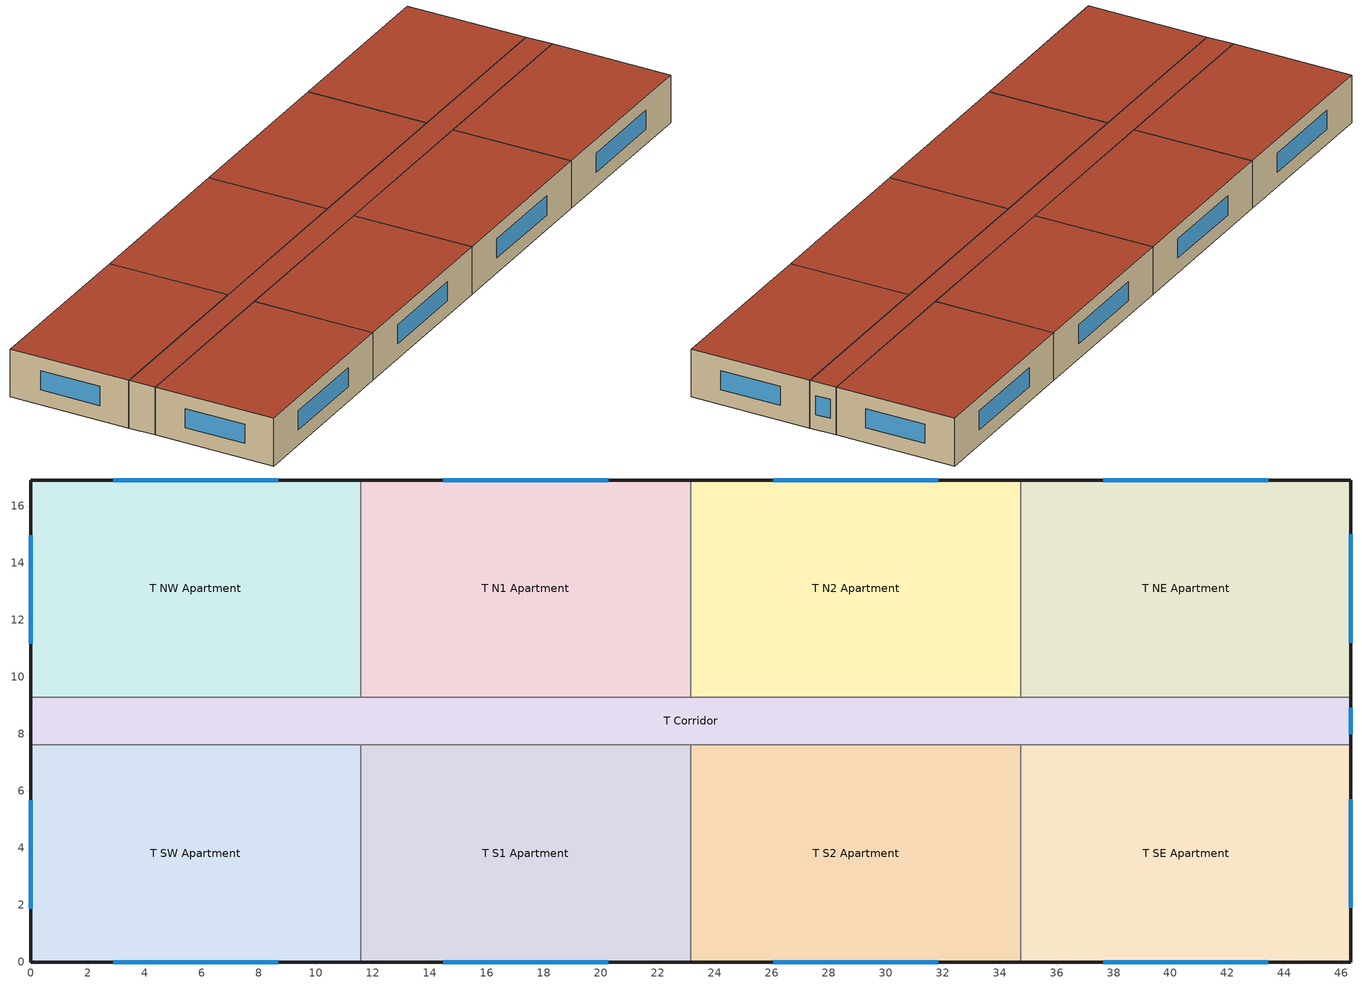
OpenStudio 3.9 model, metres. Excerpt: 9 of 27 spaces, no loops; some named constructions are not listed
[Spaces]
T SW Apartment
 floor adiabatic (Adiabatic floor construction): 11.58,7.62 11.58,0 0,0 0,7.62 z9.14
 wall outside: 0,7.62 0,0 11.58,0 z9.14:12.19
 wall to T S1 Apartment: 11.58,0 11.58,7.62 z9.14:12.19
 wall to T Corridor: 11.58,7.62 0,7.62 z9.14:12.19
 window: 0,5.68 0,1.87 / 2.9,0 8.69,0 z10.1:11.32
 roof outside: 11.58,0 11.58,7.62 0,7.62 0,0 z12.19
T N1 Apartment
 floor adiabatic (Adiabatic floor construction): 23.16,16.92 23.16,9.3 11.58,9.3 11.58,16.92 z9.14
 wall outside: 23.16,16.92 11.58,16.92 z9.14:12.19
 wall to T Corridor: 11.58,9.3 23.16,9.3 z9.14:12.19
 wall to T NW Apartment: 11.58,16.92 11.58,9.3 z9.14:12.19
 wall to T N2 Apartment: 23.16,9.3 23.16,16.92 z9.14:12.19
 window: 20.27,16.92 14.48,16.92 z10.1:11.32
 roof outside: 23.16,9.3 23.16,16.92 11.58,16.92 11.58,9.3 z12.19
T Corridor
 floor adiabatic (Adiabatic floor construction): 46.33,9.3 46.33,7.62 0,7.62 0,9.3 z9.14
 wall outside: 46.33,7.62 46.33,9.3 / 0,9.3 0,7.62 z9.14:12.19
 wall to T SE Apartment: 34.75,7.62 46.33,7.62 z9.14:12.19
 wall to T S1 Apartment: 11.58,7.62 23.16,7.62 z9.14:12.19
 wall to T NW Apartment: 11.58,9.3 0,9.3 z9.14:12.19
 wall to T N2 Apartment: 34.75,9.3 23.16,9.3 z9.14:12.19
 wall to T S2 Apartment: 23.16,7.62 34.75,7.62 z9.14:12.19
 wall to T NE Apartment: 46.33,9.3 34.75,9.3 z9.14:12.19
 window: 46.33,8 46.33,8.91 z10.1:11.32
 roof outside: 46.33,7.62 46.33,9.3 0,9.3 0,7.62 z12.19
T N2 Apartment
 floor adiabatic (Adiabatic floor construction): 34.75,16.92 34.75,9.3 23.16,9.3 23.16,16.92 z9.14
 wall outside: 34.75,16.92 23.16,16.92 z9.14:12.19
 wall to T NE Apartment: 34.75,9.3 34.75,16.92 z9.14:12.19
 window: 31.85,16.92 26.06,16.92 z10.1:11.32
 roof outside: 34.75,9.3 34.75,16.92 23.16,16.92 23.16,9.3 z12.19
T NW Apartment
 floor adiabatic (Adiabatic floor construction): 11.58,16.92 11.58,9.3 0,9.3 0,16.92 z9.14
 wall outside: 11.58,16.92 0,16.92 0,9.3 z9.14:12.19
 window: 8.69,16.92 2.89,16.92 / 0,14.97 0,11.16 z10.1:11.32
 roof outside: 11.58,9.3 11.58,16.92 0,16.92 0,9.3 z12.19
T NE Apartment
 floor adiabatic (Adiabatic floor construction): 46.33,16.92 46.33,9.3 34.75,9.3 34.75,16.92 z9.14
 wall outside: 46.33,9.3 46.33,16.92 34.75,16.92 z9.14:12.19
 window: 43.43,16.92 37.64,16.92 / 46.33,11.2 46.33,15.01 z10.1:11.32
 roof outside: 46.33,9.3 46.33,16.92 34.75,16.92 34.75,9.3 z12.19
T S2 Apartment
 floor adiabatic (Adiabatic floor construction): 34.75,7.62 34.75,0 23.16,0 23.16,7.62 z9.14
 wall outside: 23.16,0 34.75,0 z9.14:12.19
 wall to T SE Apartment: 34.75,0 34.75,7.62 z9.14:12.19
 wall to T S1 Apartment: 23.16,7.62 23.16,0 z9.14:12.19
 window: 26.06,0 31.85,0 z10.1:11.32
 roof outside: 34.75,0 34.75,7.62 23.16,7.62 23.16,0 z12.19
T S1 Apartment
 floor adiabatic (Adiabatic floor construction): 23.16,7.62 23.16,0 11.58,0 11.58,7.62 z9.14
 wall outside: 11.58,0 23.16,0 z9.14:12.19
 window: 14.48,0 20.27,0 z10.1:11.32
 roof outside: 23.16,0 23.16,7.62 11.58,7.62 11.58,0 z12.19
T SE Apartment
 floor adiabatic (Adiabatic floor construction): 46.33,7.62 46.33,0 34.75,0 34.75,7.62 z9.14
 wall outside: 34.75,0 46.33,0 46.33,7.62 z9.14:12.19
 window: 46.33,1.9 46.33,5.71 / 37.64,0 43.43,0 z10.1:11.32
 roof outside: 46.33,0 46.33,7.62 34.75,7.62 34.75,0 z12.19
[Schedule:Ruleset]
Name | Default Day Schedule | Summer Design Day Schedule | Winter Design Day Schedule
Clothing Schedule | Clothing Schedule Default Winter Clothes
ApartmentMidRise OCC_OFF_SCH | ApartmentMidRise OCC_OFF_SCH Default | ApartmentMidRise OCC_OFF_SCH Summer Design Day | ApartmentMidRise OCC_OFF_SCH Winter Design Day
ApartmentMidRise LTG_OFF_SCH_2013 | ApartmentMidRise LTG_OFF_SCH_2013 Default | ApartmentMidRise LTG_OFF_SCH_2013 Summer Design Day | ApartmentMidRise LTG_OFF_SCH_2013 Winter Design Day
ApartmentMidRise EQP_OFF_SCH_2010_2013 | ApartmentMidRise EQP_OFF_SCH_2010_2013 Default | ApartmentMidRise EQP_OFF_SCH_2010_2013 Summer Design Day | ApartmentMidRise EQP_OFF_SCH_2010_2013 Winter Design Day
[Schedule:Day]
Clothing Schedule Default Winter Clothes: 24, 0, 1
Clothing Schedule Summer Clothes: 24, 0, 0.5
Air Velocity Schedule Default: 24, 0, 0.2
Work Efficiency Schedule Default: 24, 0, 0
ApartmentMidRise EQP_APT_SCH Default; ApartmentMidRise EQP_APT_SCH Winter Design Day; ApartmentMidRise EQP_APT_SCH Summer Design Day: No, 1, 0, 0.649, 2, 0, 0.597, 3, 0, 0.572, 4, 0, 0.559, 5, 0, 0.566, 6, 0, 0.584, 7, 0, 0.625, 8, 0, 0.681, 9, 0, 0.713, 10, 0, 0.721, 11, 0, 0.72, 12, 0, 0.712, 13, 0, 0.716, 14, 0, 0.704, 15, 0, 0.705, 16, 0, 0.718, 17, 0, 0.779, 18, 0, 0.918, 19, 0, 1, 20, 0, 0.983, 21, 0, 0.938, 22, 0, 0.891, 23, 0, 0.835, 24, 0, 0.748
ApartmentMidRise All Off Default; ApartmentMidRise All Off Winter Design Day; ApartmentMidRise All Off Summer Design Day; ApartmentMidRise OCC_OFF_SCH Default; ApartmentMidRise OCC_OFF_SCH Winter Design Day; ApartmentMidRise OCC_OFF_SCH Summer Design Day; ApartmentMidRise LTG_OFF_SCH_2013 Winter Design Day: No, 24, 0, 0
ApartmentMidRise LTG_COR_SCH_2013 Default; ApartmentMidRise LTG_COR_SCH_2013 Winter Design Day; ApartmentMidRise LTG_COR_SCH_2013 Summer Design Day: No, 24, 0, 0.53144
ApartmentMidRise OCC_OFF_SCH Wkdy Day: No, 8, 0, 0, 12, 0, 1, 13, 0, 0.5, 17, 0, 1, 24, 0, 0
ApartmentMidRise LTG_OFF_SCH_2013 Default: No, 24, 0, 0.18
ApartmentMidRise LTG_OFF_SCH_2013 Summer Design Day: No, 24, 0, 1
ApartmentMidRise LTG_OFF_SCH_2013 Wkdy Day: No, 8, 0, 0.18, 12, 0, 0.76932, 13, 0, 0.68384, 17, 0, 0.76932, 24, 0, 0.18
ApartmentMidRise EQP_OFF_SCH_2010_2013 Default; ApartmentMidRise EQP_OFF_SCH_2010_2013 Winter Design Day; ApartmentMidRise EQP_OFF_SCH_2010_2013 Summer Design Day: No, 24, 0, 0.218625
ApartmentMidRise EQP_OFF_SCH_2010_2013 Wkdy Day: No, 7, 0, 0.218625, 8, 0, 0.33125, 12, 0, 0.92575, 13, 0, 0.870205, 17, 0, 0.92575, 18, 0, 0.33125, 24, 0, 0.218625
ApartmentMidRise HTGSETP_OFF_SCH_NO_OPTIMUM Wkdy Day 1: No, 7, 0, 15.6, 12, 0, 21.1, 13, 0, 20.5444, 17, 0, 21.1, 18, 0, 18.3, 24, 0, 15.6
ApartmentMidRise CLGSETP_OFF_SCH_NO_OPTIMUM Wkdy Day 1: No, 7, 0, 29.4, 12, 0, 23.9, 13, 0, 24.4556, 17, 0, 23.9, 18, 0, 26.7, 24, 0, 29.4
[Schedule:Rule] Rule Order=0; Date Specification Type=DateRange; Start Day=1
Name | Schedule Ruleset | Day Schedule | Start Month | End Month | End Day | Apply Monday | Apply Tuesday | Apply Wednesday | Apply Thursday | Apply Friday
Schedule Rule 1 | Clothing Schedule | Clothing Schedule Summer Clothes | 5 | 9 | 30
Schedule Rule 2 | ApartmentMidRise OCC_OFF_SCH | ApartmentMidRise OCC_OFF_SCH Wkdy Day | 1 | 12 | 31 | Yes | Yes | Yes | Yes | Yes
Schedule Rule 3 | ApartmentMidRise LTG_OFF_SCH_2013 | ApartmentMidRise LTG_OFF_SCH_2013 Wkdy Day | 1 | 12 | 31 | Yes | Yes | Yes | Yes | Yes
Schedule Rule 4 | ApartmentMidRise EQP_OFF_SCH_2010_2013 | ApartmentMidRise EQP_OFF_SCH_2010_2013 Wkdy Day | 1 | 12 | 31 | Yes | Yes | Yes | Yes | Yes
[Table:Lookup]
Office ZN PSZ-AC ERV_LatHeatEff; Office ZN PSZ-AC ERV_LatCoolEff: DivisorOnly, 0.6, 0, 10, Dimensionless, 0.6, 0.6
Office ZN PSZ-AC ERV_SensCoolEff: DivisorOnly, 0.75, 0, 10, Dimensionless, 0.75, 0.75
